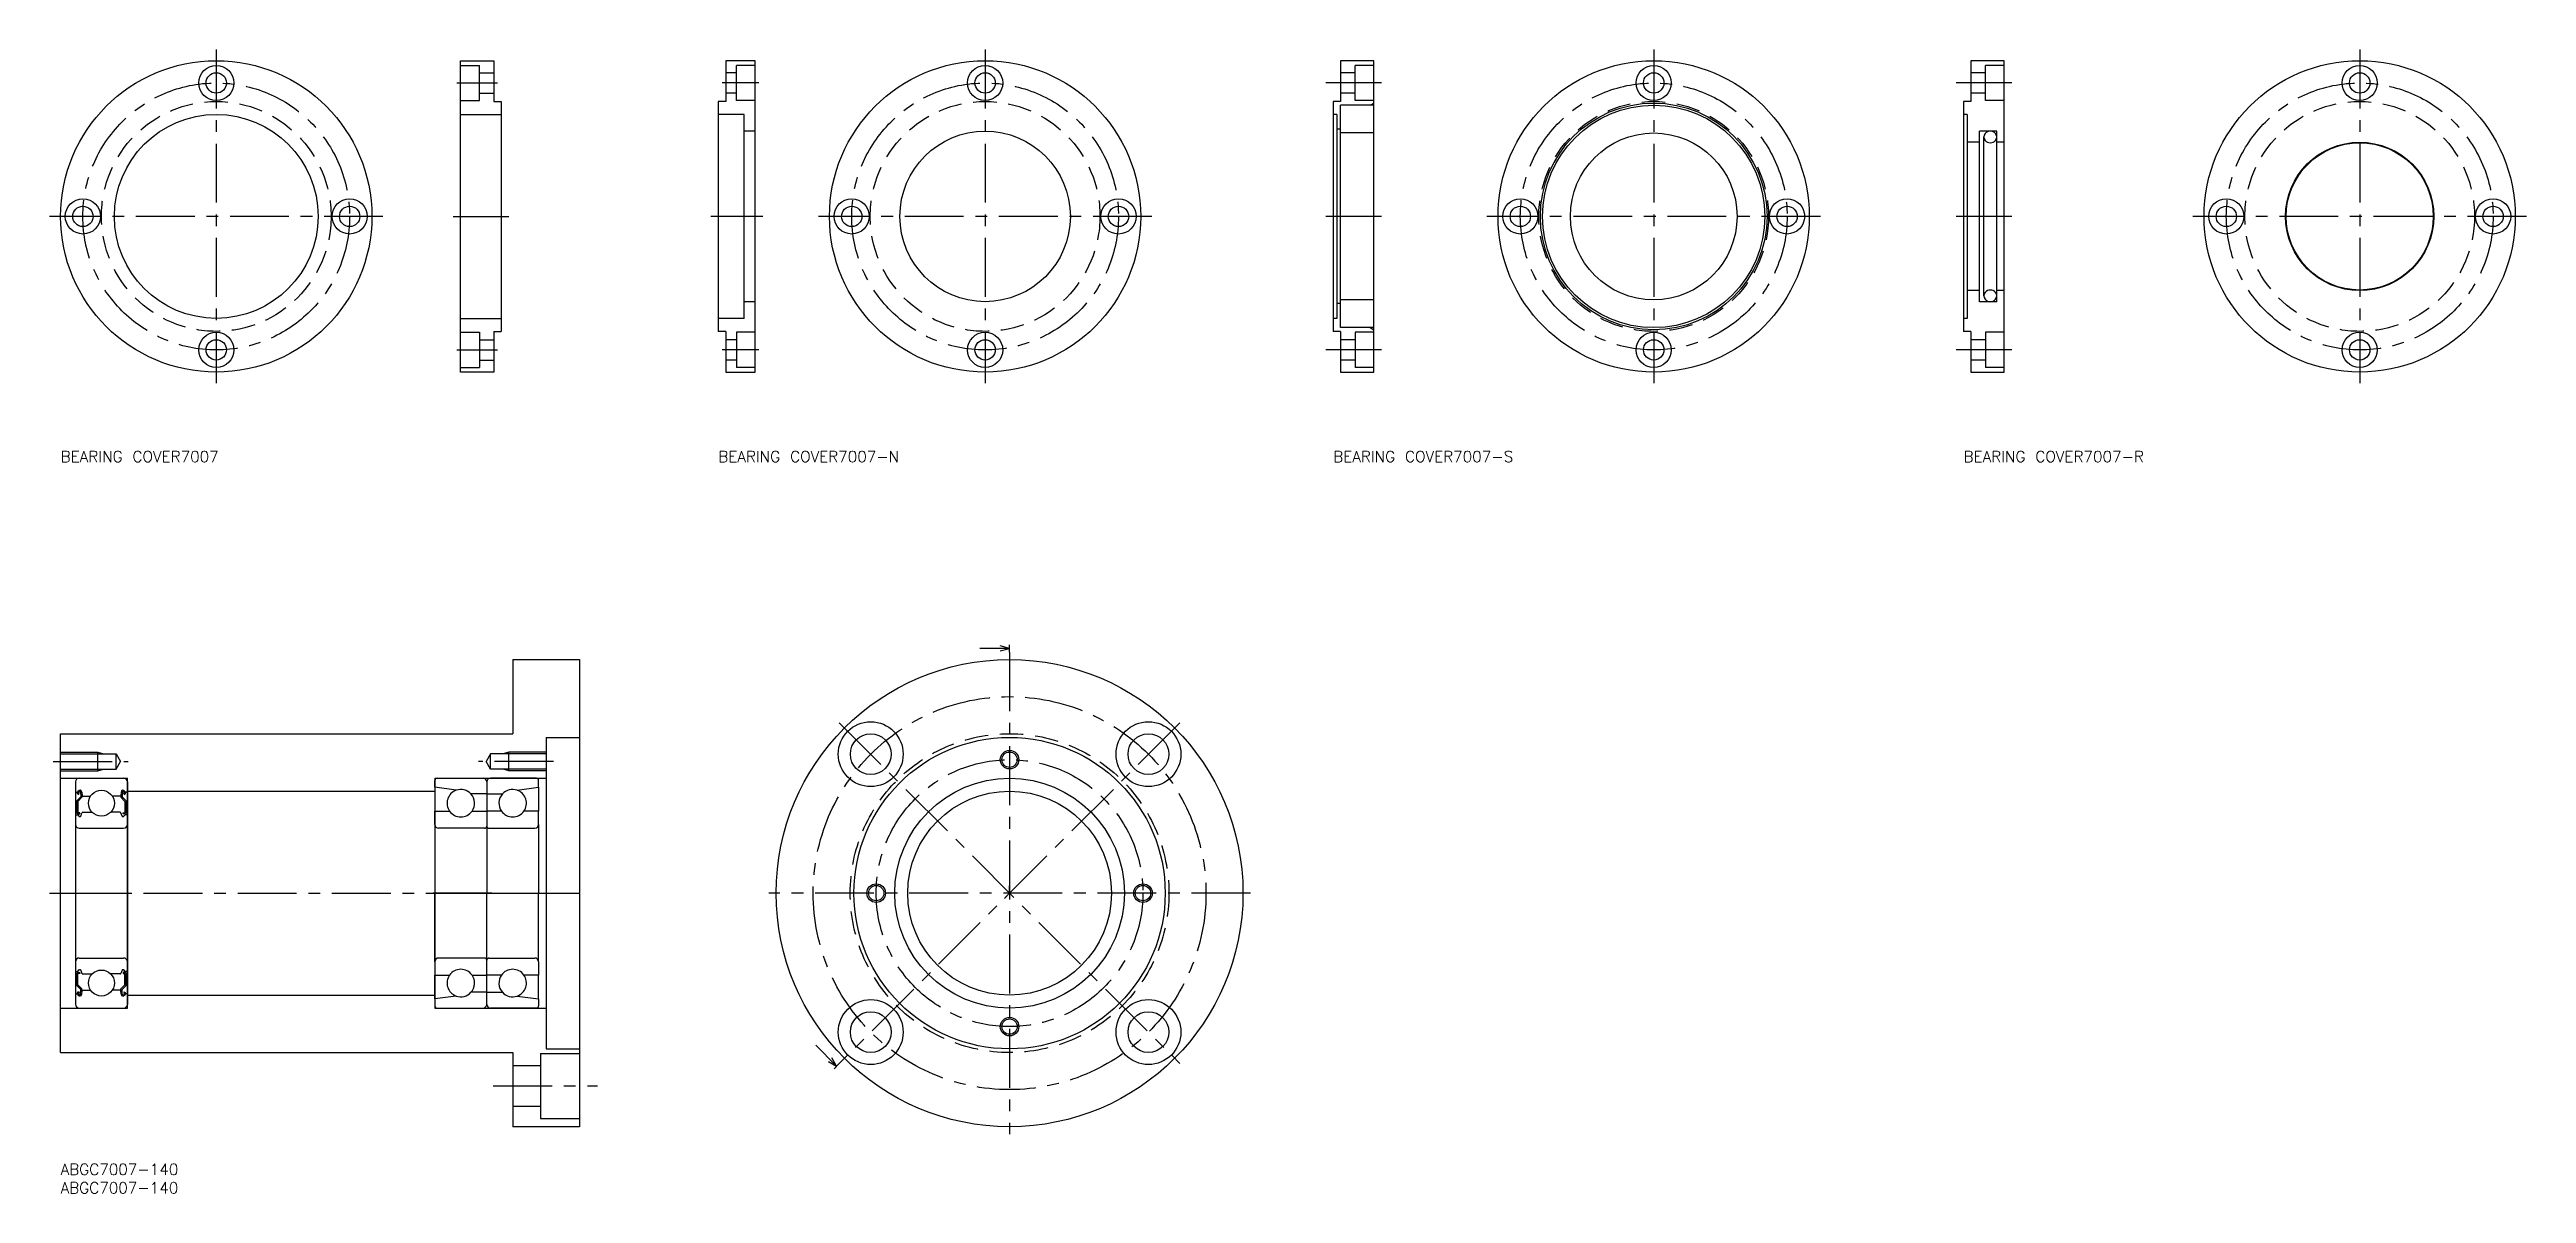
# Model space of a CAD drawing. Extents: x -3 to 666, y -8 to 301.
import ezdxf

# ---------------------------------------------------------------- set-up
doc = ezdxf.new("R2010")
doc.units = 0
doc.header["$LTSCALE"] = 0.5
doc.linetypes.add('CENTER', pattern=[50.8, 31.75, -6.35, 6.35, -6.35])
doc.linetypes.add('DASHED', pattern=[19.05, 12.7, -6.35])
doc.layers.get('0').update_dxf_attribs({"linetype": 'CONTINUOUS'})
for name, color, linetype in [('MSM_CENTER', 1, 'CENTER'), ('MSM_CONTINUOUS', 7, 'CONTINUOUS'), ('MSM_DASHED', 4, 'DASHED'), ('MSM_NARROW', 5, 'CONTINUOUS'), ('MSM_PART_NUMBER', 7, 'CONTINUOUS')]:
    doc.layers.add(name, color=color, linetype=linetype)
doc.styles.get("Standard").update_dxf_attribs({"font": 'txt.shx', "height": 3, "bigfont": 'bigfont.shx'})

# ---------------------------------------------------------------- blocks, each defined once
blk = doc.blocks.new('*U13')
at = {"layer": 'MSM_PART_NUMBER'}
blk.add_text('ABGC7007-140', height=3, dxfattribs=at).set_placement((0, -3))
blk = doc.blocks.new('*U14')
at = {"layer": 'MSM_PART_NUMBER'}
blk.add_text('ABGC7007-140', height=3, dxfattribs=at).set_placement((0, -8))
blk = doc.blocks.new('*U15')
at = {"layer": 'MSM_PART_NUMBER'}
blk.add_text('BEARING COVER7007', height=3, dxfattribs=at).set_placement((0, 189.26))
blk = doc.blocks.new('*U16')
at = {"layer": 'MSM_PART_NUMBER'}
blk.add_text('BEARING COVER7007-N', height=3, dxfattribs=at).set_placement((177.49, 189.26))
blk = doc.blocks.new('*U17')
at = {"layer": 'MSM_PART_NUMBER'}
blk.add_text('BEARING COVER7007-S', height=3, dxfattribs=at).set_placement((343.46, 189.26))
blk = doc.blocks.new('*U18')
at = {"layer": 'MSM_PART_NUMBER'}
blk.add_text('BEARING COVER7007-R', height=3, dxfattribs=at).set_placement((513.58, 189.26))

msp = doc.modelspace()

# ---------------------------------------------------------------- linework, layer by layer
for p, q in [((4, 103), (4, 43)), ((4.5, 100.2), (4.73, 100.53)), ((4.75, 100.03), (4.98, 100.36)), ((5, 104), (17, 104)), ((17.25, 100.03), (17.02, 100.36)), ((17.5, 100.2), (17.27, 100.53)), ((18, 103), (18, 43)), ((4.2, 100.2), (4.5, 100.2)), ((4.2, 94.1), (4.6, 94.1)), ((5.44, 98.97), (4.34, 97.87)), ((4.34, 97.87), (4.34, 94.7)), ((4.82, 99.61), (4.57, 99.78)), ((4.6, 94.1), (4.92, 93.72)), ((5.74, 98.85), (4.64, 97.75)), ((4.64, 97.75), (4.64, 94.7)), ((5.16, 94.7), (4.64, 94.7)), ((4.64, 94.4), (5.16, 94.4)), ((4.99, 99.85), (4.75, 100.03)), ((4.82, 99.61), (4.99, 99.85)), ((5.07, 93.65), (5.25, 93.65)), ((5.16, 94.4), (5.16, 94.7)), ((5.4, 100.23), (5.44, 98.97)), ((5.43, 93.78), (5.76, 94.67)), ((5.69, 100.27), (5.77, 99.38)), ((5.74, 99.72), (5.74, 98.85)), ((5.95, 94.8), (8.5, 94.8)), ((5.97, 99.2), (8.09, 99.2)), ((16.05, 94.8), (13.5, 94.8)), ((16.03, 99.2), (13.91, 99.2)), ((16.31, 100.27), (16.23, 99.38)), ((16.57, 93.78), (16.24, 94.67)), ((16.26, 99.72), (16.26, 98.85)), ((16.26, 98.85), (17.36, 97.75)), ((16.6, 100.23), (16.56, 98.97)), ((16.56, 98.97), (17.66, 97.87)), ((16.93, 93.65), (16.75, 93.65)), ((16.84, 94.7), (17.36, 94.7)), ((16.84, 94.4), (16.84, 94.7)), ((17.36, 94.4), (16.84, 94.4)), ((17.01, 99.85), (17.25, 100.03)), ((17.18, 99.61), (17.01, 99.85)), ((17.4, 94.1), (17.08, 93.72)), ((17.18, 99.61), (17.43, 99.78)), ((17.36, 97.75), (17.36, 94.7)), ((17.8, 94.1), (17.4, 94.1)), ((17.8, 100.2), (17.5, 100.2)), ((17.66, 97.87), (17.66, 94.7)), ((5, 90.5), (17, 90.5)), ((5, 55.5), (17, 55.5)), ((4.2, 51.9), (4.6, 51.9)), ((4.34, 48.13), (4.34, 51.3)), ((5.44, 47.03), (4.34, 48.13)), ((4.6, 51.9), (4.92, 52.28)), ((4.64, 51.6), (5.16, 51.6)), ((5.16, 51.3), (4.64, 51.3)), ((4.64, 48.25), (4.64, 51.3)), ((5.74, 47.15), (4.64, 48.25)), ((5.07, 52.35), (5.25, 52.35)), ((5.16, 51.6), (5.16, 51.3)), ((5.4, 45.77), (5.44, 47.03)), ((5.43, 52.22), (5.76, 51.33)), ((5.74, 46.28), (5.74, 47.15)), ((5.95, 51.2), (8.5, 51.2)), ((5.97, 46.8), (8.09, 46.8)), ((16.05, 51.2), (13.5, 51.2)), ((16.03, 46.8), (13.91, 46.8)), ((16.57, 52.22), (16.24, 51.33)), ((16.26, 47.15), (17.36, 48.25)), ((16.26, 46.28), (16.26, 47.15)), ((16.56, 47.03), (17.66, 48.13)), ((16.6, 45.77), (16.56, 47.03)), ((16.93, 52.35), (16.75, 52.35)), ((17.36, 51.6), (16.84, 51.6)), ((16.84, 51.6), (16.84, 51.3)), ((16.84, 51.3), (17.36, 51.3)), ((17.4, 51.9), (17.08, 52.28)), ((17.36, 48.25), (17.36, 51.3)), ((17.8, 51.9), (17.4, 51.9)), ((17.66, 48.13), (17.66, 51.3)), ((4.2, 45.8), (4.5, 45.8)), ((4.5, 45.8), (4.73, 45.47)), ((4.82, 46.39), (4.57, 46.22)), ((4.99, 46.15), (4.75, 45.97)), ((4.75, 45.97), (4.98, 45.64)), ((4.82, 46.39), (4.99, 46.15)), ((5, 42), (17, 42)), ((5.69, 45.73), (5.77, 46.62)), ((8.05, 42), (8.05, 42)), ((10.5, 42), (10.5, 42)), ((16.31, 45.73), (16.23, 46.62)), ((17.18, 46.39), (17.01, 46.15)), ((17.01, 46.15), (17.25, 45.97)), ((17.25, 45.97), (17.02, 45.64)), ((17.18, 46.39), (17.43, 46.22)), ((17.5, 45.8), (17.27, 45.47)), ((17.8, 45.8), (17.5, 45.8))]:
    msp.add_line(p, q)
for centre, radius, start, end in [((5, 103), 1, 90, 180), ((4.2, 100.4), 0.2, 180, 270), ((5.17, 100.23), 0.53, 5.06514, 144.93555), ((5.17, 100.22), 0.23, 2.13108, 144.93555), ((16.83, 100.23), 0.53, 35.06445, 174.93486), ((16.83, 100.22), 0.23, 35.06445, 177.86892), ((17, 103), 1, 0, 90), ((17.8, 100.4), 0.2, 270, 0), ((4.2, 93.9), 0.2, 90, 180), ((4.64, 94.7), 0.3, 180, 270), ((4.75, 100.03), 0.3, 144.93555, 235.03769), ((5.07, 93.85), 0.2, 219.99908, 270), ((5.25, 93.85), 0.2, 270, 339.97033), ((5.95, 94.6), 0.2, 90, 159.97033), ((5.97, 99.4), 0.2, 185.06514, 270), ((16.03, 99.4), 0.2, 270, 354.93486), ((16.05, 94.6), 0.2, 20.02967, 90), ((16.75, 93.85), 0.2, 200.02967, 270), ((16.93, 93.85), 0.2, 270, 320.00092), ((17.36, 94.7), 0.3, 270, 0), ((17.25, 100.03), 0.3, 304.96231, 35.06445), ((17.8, 93.9), 0.2, 0, 90), ((5, 91.5), 1, 180, 270), ((17, 91.5), 1, 270, 0), ((5, 54.5), 1, 90, 180), ((17, 54.5), 1, 0, 90), ((4.2, 52.1), 0.2, 180, 270), ((4.64, 51.3), 0.3, 90, 180), ((5.07, 52.15), 0.2, 90, 140.00092), ((5.25, 52.15), 0.2, 20.02967, 90), ((5.95, 51.4), 0.2, 200.02967, 270), ((5.97, 46.6), 0.2, 90, 174.93486), ((16.03, 46.6), 0.2, 5.06514, 90), ((16.05, 51.4), 0.2, 270, 339.97033), ((16.75, 52.15), 0.2, 90, 159.97033), ((16.93, 52.15), 0.2, 39.99908, 90), ((17.36, 51.3), 0.3, 0, 90), ((17.8, 52.1), 0.2, 270, 0), ((4.2, 45.6), 0.2, 90, 180), ((5, 43), 1, 180, 270), ((4.75, 45.97), 0.3, 124.96231, 215.06445), ((5.17, 45.77), 0.53, 215.06445, 354.93486), ((5.17, 45.78), 0.23, 215.06445, 357.86892), ((16.83, 45.77), 0.53, 185.06514, 324.93555), ((16.83, 45.78), 0.23, 182.13108, 324.93555), ((17, 43), 1, 270, 0), ((17.25, 45.97), 0.3, 324.93555, 55.03769), ((17.8, 45.6), 0.2, 0, 90)]:
    msp.add_arc(centre, radius, start, end)
at = {"layer": 'MSM_CENTER'}
for p, q in [((42, 300.54), (42, 210.54)), ((249.51, 300.54), (249.51, 210.54)), ((429.96, 300.54), (429.96, 210.54)), ((620.51, 300.54), (620.51, 210.54)), ((106.96, 291.54), (117.89, 291.54)), ((188.45, 291.54), (178.53, 291.54)), ((356.46, 291.54), (341.46, 291.54)), ((526.58, 291.54), (511.58, 291.54)), ((87, 255.54), (-3, 255.54)), ((105.92, 255.54), (120.92, 255.54)), ((189.49, 255.54), (175.49, 255.54)), ((294.51, 255.54), (204.51, 255.54)), ((356.46, 255.54), (341.46, 255.54)), ((474.96, 255.54), (384.96, 255.54)), ((526.58, 255.54), (511.58, 255.54)), ((665.51, 255.54), (575.51, 255.54)), ((106.96, 219.54), (117.89, 219.54)), ((188.45, 219.54), (178.53, 219.54)), ((356.46, 219.54), (341.46, 219.54)), ((526.58, 219.54), (511.58, 219.54)), ((256.11, 138), (256.11, 8)), ((302.08, 118.96), (210.15, 27.04)), ((210.15, 118.96), (302.08, 27.04)), ((-2, 108.5), (18.19, 108.5)), ((133, 108.5), (112.81, 108.5)), ((-3, 73), (143, 73)), ((3, 73), (19, 73)), ((116.4, 73), (99.6, 73)), ((113.6, 73), (130.4, 73)), ((321.11, 73), (191.11, 73)), ((116.77, 21), (144.89, 21))]:
    msp.add_line(p, q, dxfattribs=at)
for centre, radius in [((42, 255.54), 36), ((249.51, 255.54), 36), ((429.96, 255.54), 36), ((620.51, 255.54), 36), ((256.11, 73), 53), ((256.11, 73), 36)]:
    msp.add_circle(centre, radius, dxfattribs=at)
at = {"layer": 'MSM_CONTINUOUS'}
for p, q in [((107.92, 297.54), (116.92, 297.54)), ((107.92, 213.54), (107.92, 297.54)), ((107.92, 296.29), (113.02, 296.29)), ((113.02, 286.79), (113.02, 296.29)), ((113.02, 294.29), (116.92, 294.29)), ((116.92, 297.54), (116.92, 286.54)), ((179.49, 297.54), (179.49, 286.54)), ((187.49, 297.54), (179.49, 297.54)), ((182.39, 294.29), (179.49, 294.29)), ((187.49, 296.29), (182.39, 296.29)), ((182.39, 286.79), (182.39, 296.29)), ((187.49, 213.54), (187.49, 297.54)), ((354.46, 297.54), (345.46, 297.54)), ((345.46, 297.54), (345.46, 286.54)), ((349.36, 294.29), (345.46, 294.29)), ((354.46, 296.29), (349.36, 296.29)), ((349.36, 286.79), (349.36, 296.29)), ((354.46, 213.54), (354.46, 297.54)), ((515.58, 297.54), (515.58, 286.54)), ((524.58, 297.54), (515.58, 297.54)), ((519.48, 294.29), (515.58, 294.29)), ((524.58, 296.29), (519.48, 296.29)), ((519.48, 286.79), (519.48, 296.29)), ((524.58, 213.54), (524.58, 297.54)), ((113.02, 288.79), (116.92, 288.79)), ((182.39, 288.79), (179.49, 288.79)), ((349.36, 288.79), (345.46, 288.79)), ((519.48, 288.79), (515.58, 288.79)), ((107.92, 286.79), (113.02, 286.79)), ((107.92, 283.04), (118.92, 283.04)), ((116.92, 286.54), (118.92, 286.54)), ((118.92, 286.54), (118.92, 224.54)), ((179.49, 286.54), (177.49, 286.54)), ((177.49, 286.54), (177.49, 224.54)), ((184.49, 283.04), (177.49, 283.04)), ((187.49, 286.79), (182.39, 286.79)), ((184.49, 228.04), (184.49, 283.04)), ((345.46, 286.54), (343.46, 286.54)), ((343.46, 286.54), (343.46, 224.54)), ((344.46, 283.04), (343.46, 283.04)), ((344.46, 283.04), (344.46, 228.04)), ((354.46, 285.54), (345.46, 285.54)), ((345.46, 225.54), (345.46, 285.54)), ((354.46, 286.79), (349.36, 286.79)), ((353.46, 285.54), (354.46, 286.12)), ((515.58, 286.54), (513.58, 286.54)), ((513.58, 286.54), (513.58, 224.54)), ((514.58, 283.04), (513.58, 283.04)), ((514.58, 283.04), (514.58, 228.04)), ((524.58, 286.79), (519.48, 286.79)), ((187.49, 278.54), (184.49, 278.54)), ((345.46, 279.04), (344.46, 279.04)), ((354.46, 278.04), (345.46, 278.04)), ((517.88, 275.54), (514.58, 275.54)), ((517.88, 232.54), (517.88, 278.54)), ((522.58, 278.54), (517.88, 278.54)), ((519.08, 234.12), (519.08, 276.97)), ((522.58, 232.54), (522.58, 278.54)), ((524.58, 275.54), (522.58, 275.54)), ((517.88, 235.54), (514.58, 235.54)), ((524.58, 235.54), (522.58, 235.54)), ((107.92, 228.04), (118.92, 228.04)), ((184.49, 228.04), (177.49, 228.04)), ((187.49, 232.54), (184.49, 232.54)), ((344.46, 228.04), (343.46, 228.04)), ((345.46, 232.04), (344.46, 232.04)), ((354.46, 233.04), (345.46, 233.04)), ((514.58, 228.04), (513.58, 228.04)), ((522.58, 232.54), (517.88, 232.54)), ((107.92, 224.29), (113.02, 224.29)), ((113.02, 224.29), (113.02, 214.79)), ((113.02, 222.29), (116.92, 222.29)), ((116.92, 224.54), (116.92, 213.54)), ((116.92, 224.54), (118.92, 224.54)), ((179.49, 224.54), (177.49, 224.54)), ((179.49, 224.54), (179.49, 213.54)), ((182.39, 222.29), (179.49, 222.29)), ((182.39, 224.29), (182.39, 214.79)), ((187.49, 224.29), (182.39, 224.29)), ((345.46, 224.54), (343.46, 224.54)), ((354.46, 225.54), (345.46, 225.54)), ((345.46, 224.54), (345.46, 213.54)), ((349.36, 222.29), (345.46, 222.29)), ((354.46, 224.29), (349.36, 224.29)), ((349.36, 224.29), (349.36, 214.79)), ((353.46, 225.54), (354.46, 224.97)), ((515.58, 224.54), (513.58, 224.54)), ((515.58, 224.54), (515.58, 213.54)), ((519.48, 222.29), (515.58, 222.29)), ((524.58, 224.29), (519.48, 224.29)), ((519.48, 224.29), (519.48, 214.79)), ((107.92, 214.79), (113.02, 214.79)), ((113.02, 216.79), (116.92, 216.79)), ((182.39, 216.79), (179.49, 216.79)), ((187.49, 214.79), (182.39, 214.79)), ((349.36, 216.79), (345.46, 216.79)), ((354.46, 214.79), (349.36, 214.79)), ((519.48, 216.79), (515.58, 216.79)), ((524.58, 214.79), (519.48, 214.79)), ((116.92, 213.54), (107.92, 213.54)), ((179.49, 213.54), (187.49, 213.54)), ((345.46, 213.54), (354.46, 213.54)), ((515.58, 213.54), (524.58, 213.54)), ((122, 136), (140, 136)), ((122, 136), (122, 116)), ((140, 136), (140, 10)), ((256.11, 139), (253.61, 139.67)), ((253.61, 138.33), (256.11, 139)), ((256.11, 138), (256.11, 140)), ((0, 116), (122, 116)), ((0, 30), (0, 116)), ((131, 115), (140, 115)), ((131, 115), (131, 31)), ((0, 110.57), (15, 110.57)), ((10, 106), (10, 111)), ((15, 106.43), (15, 110.57)), ((15, 110.57), (16.19, 108.5)), ((15, 106.43), (16.19, 108.5)), ((116, 110.57), (114.81, 108.5)), ((116, 106.43), (114.81, 108.5)), ((131, 110.57), (116, 110.57)), ((116, 106.43), (116, 110.57)), ((121, 106), (121, 111)), ((0, 106.43), (15, 106.43)), ((0, 104), (18, 104)), ((18, 42), (18, 104)), ((18, 100.5), (101, 100.5)), ((101, 104), (131, 104)), ((101, 104), (101, 42)), ((101, 101.55), (101, 103.4)), ((106.79, 100.76), (101, 101.55)), ((101, 101.55), (101, 95.1)), ((101.6, 104), (114, 104)), ((115, 103), (115, 99.75)), ((115, 103), (115, 99.75)), ((131, 106.43), (116, 106.43)), ((128.4, 104), (116, 104)), ((123.21, 100.76), (129, 101.55)), ((129, 101.55), (129, 103.4)), ((129, 101.55), (129, 95.1)), ((101, 91.5), (101, 95.1)), ((101, 95.1), (104.97, 95.1)), ((115, 99.75), (110.74, 99.75)), ((111.03, 95.1), (115, 95.1)), ((115, 99.75), (115, 95.1)), ((115, 99.75), (115, 95.1)), ((115, 99.75), (119.26, 99.75)), ((115, 95.1), (115, 91.1)), ((118.97, 95.1), (115, 95.1)), ((115, 95.1), (115, 91.1)), ((129, 95.1), (125.03, 95.1)), ((129, 91.5), (129, 95.1)), ((101, 91.5), (101, 73)), ((114.4, 90.5), (102, 90.5)), ((115, 91.1), (115, 73)), ((115, 91.1), (115, 73)), ((115.6, 90.5), (128, 90.5)), ((129, 91.5), (129, 73)), ((256.11, 73), (256.11, 75)), ((101, 54.5), (101, 73)), ((115, 54.9), (115, 73)), ((115, 54.9), (115, 73)), ((129, 54.5), (129, 73)), ((254.7, 71.59), (256.11, 73)), ((101, 54.5), (101, 50.9)), ((114.4, 55.5), (102, 55.5)), ((115, 50.9), (115, 54.9)), ((115, 50.9), (115, 54.9)), ((115.6, 55.5), (128, 55.5)), ((129, 54.5), (129, 50.9)), ((101, 50.9), (104.97, 50.9)), ((101, 44.45), (101, 50.9)), ((111.03, 50.9), (115, 50.9)), ((115, 46.25), (115, 50.9)), ((115, 46.25), (115, 50.9)), ((118.97, 50.9), (115, 50.9)), ((129, 50.9), (125.03, 50.9)), ((129, 44.45), (129, 50.9)), ((0, 42), (18, 42)), ((18, 45.5), (101, 45.5)), ((106.79, 45.24), (101, 44.45)), ((101, 44.45), (101, 42.6)), ((101, 42), (131, 42)), ((101.6, 42), (114, 42)), ((115, 46.25), (110.74, 46.25)), ((115, 43), (115, 46.25)), ((115, 46.25), (119.26, 46.25)), ((115, 43), (115, 46.25)), ((128.4, 42), (116, 42)), ((123.21, 45.24), (129, 44.45)), ((129, 44.45), (129, 42.6)), ((0, 30), (122, 30)), ((122, 30), (122, 10)), ((129.5, 29.75), (140, 29.75)), ((129.5, 29.75), (129.5, 12.25)), ((131, 31), (140, 31)), ((209.44, 26.33), (203.79, 31.99)), ((207.2, 27.63), (209.44, 26.33)), ((209.44, 26.33), (208.15, 28.57)), ((208.74, 25.62), (210.15, 27.04)), ((122, 26.5), (129.5, 26.5)), ((122, 15.5), (129.5, 15.5)), ((140, 10), (122, 10)), ((129.5, 12.25), (140, 12.25))]:
    msp.add_line(p, q, dxfattribs=at)
msp.add_lwpolyline([(256.11, 139), (253.61, 139), (248.11, 139)], dxfattribs=at)
for centre, radius in [((42, 255.54), 42), ((42, 291.54), 4.75), ((42, 291.54), 2.75), ((249.51, 255.54), 42), ((249.51, 291.54), 4.75), ((249.51, 291.54), 2.75), ((429.96, 255.54), 42), ((429.96, 291.54), 4.75), ((429.96, 291.54), 2.75), ((620.51, 255.54), 42), ((620.51, 291.54), 4.75), ((620.51, 291.54), 2.75), ((42, 255.54), 27.5), ((429.96, 255.54), 30.58), ((429.96, 255.54), 30), ((249.51, 255.54), 23), ((429.96, 255.54), 22.5), ((620.51, 255.54), 20), ((620.51, 255.54), 19.85), ((6, 255.54), 4.75), ((6, 255.54), 2.75), ((78, 255.54), 4.75), ((78, 255.54), 2.75), ((213.51, 255.54), 4.75), ((213.51, 255.54), 2.75), ((285.51, 255.54), 4.75), ((285.51, 255.54), 2.75), ((393.96, 255.54), 4.75), ((393.96, 255.54), 2.75), ((465.96, 255.54), 4.75), ((465.96, 255.54), 2.75), ((584.51, 255.54), 4.75), ((584.51, 255.54), 2.75), ((656.51, 255.54), 4.75), ((656.51, 255.54), 2.75), ((42, 219.54), 4.75), ((42, 219.54), 2.75), ((249.51, 219.54), 4.75), ((249.51, 219.54), 2.75), ((429.96, 219.54), 4.75), ((429.96, 219.54), 2.75), ((620.51, 219.54), 4.75), ((620.51, 219.54), 2.75), ((256.11, 73), 63), ((218.64, 110.48), 8.75), ((218.64, 110.48), 5.5), ((256.11, 73), 42), ((293.59, 110.48), 8.75), ((293.59, 110.48), 5.5), ((256.11, 109), 2.07), ((11, 97.25), 3.5), ((256.11, 73), 31), ((256.11, 73), 27.5), ((220.11, 73), 2.07), ((292.11, 73), 2.07), ((11, 48.75), 3.5), ((218.64, 35.52), 8.75), ((218.64, 35.52), 5.5), ((293.59, 35.52), 8.75), ((293.59, 35.52), 5.5), ((256.11, 37), 2.07)]:
    msp.add_circle(centre, radius, dxfattribs=at)
for centre, radius, start, end in [((520.53, 276.97), 1.45, 139.52901, 220.47099), ((520.83, 276.67), 1.87, 41.39346, 138.60654), ((520.83, 277.26), 1.87, 221.39346, 318.60654), ((521.13, 276.97), 1.45, 319.52901, 40.47099), ((520.53, 234.12), 1.45, 139.52901, 220.47099), ((520.83, 233.82), 1.87, 41.39346, 138.60654), ((521.13, 234.12), 1.45, 319.52901, 40.47099), ((520.83, 234.41), 1.87, 221.39346, 318.60654), ((101.6, 103.4), 0.6, 90, 180), ((108, 97.25), 3.71, 109.01127, 215.38899), ((108, 97.25), 3.71, 42.33008, 109.01127), ((114, 103), 1, 0, 90), ((116, 103), 1, 90, 180), ((122, 97.25), 3.71, 70.98873, 137.66992), ((122, 97.25), 3.71, 324.61101, 70.98873), ((128.4, 103.4), 0.6, 0, 90), ((108, 97.25), 3.71, 215.38899, 324.61101), ((108, 97.25), 3.71, 324.61101, 42.33008), ((122, 97.25), 3.71, 137.66992, 215.38899), ((122, 97.25), 3.71, 215.38899, 324.61101), ((102, 91.5), 1, 180, 270), ((114.4, 91.1), 0.6, 270, 0), ((115.6, 91.1), 0.6, 180, 270), ((128, 91.5), 1, 270, 0), ((102, 54.5), 1, 90, 180), ((114.4, 54.9), 0.6, 0, 90), ((115.6, 54.9), 0.6, 90, 180), ((128, 54.5), 1, 0, 90), ((108, 48.75), 3.71, 144.61101, 250.98873), ((108, 48.75), 3.71, 35.38899, 144.61101), ((108, 48.75), 3.71, 317.66992, 35.38899), ((122, 48.75), 3.71, 144.61101, 222.33008), ((122, 48.75), 3.71, 35.38899, 144.61101), ((122, 48.75), 3.71, 289.01127, 35.38899), ((101.6, 42.6), 0.6, 180, 270), ((108, 48.75), 3.71, 250.98873, 317.66992), ((114, 43), 1, 270, 0), ((116, 43), 1, 180, 270), ((122, 48.75), 3.71, 222.33008, 289.01127), ((128.4, 42.6), 0.6, 270, 0)]:
    msp.add_arc(centre, radius, start, end, dxfattribs=at)
at = {"layer": 'MSM_DASHED'}
for centre, radius in [((42, 255.54), 31), ((249.51, 255.54), 31), ((429.96, 255.54), 31), ((620.51, 255.54), 31), ((256.11, 73), 43)]:
    msp.add_circle(centre, radius, dxfattribs=at)
at = {"layer": 'MSM_NARROW'}
for p, q in [((0, 111), (10, 111)), ((10, 111), (11.6, 110.57)), ((121, 111), (119.4, 110.57)), ((131, 111), (121, 111)), ((0, 106), (10, 106)), ((10, 106), (11.6, 106.43)), ((121, 106), (119.4, 106.43)), ((131, 106), (121, 106))]:
    msp.add_line(p, q, dxfattribs=at)
for centre in [(256.11, 109), (220.11, 73), (292.11, 73), (256.11, 37)]:
    msp.add_circle(centre, 2.5, dxfattribs=at)

# ---------------------------------------------------------------- block references
at = {"layer": 'MSM_CONTINUOUS'}
for name in ['*U15', '*U16', '*U17', '*U18', '*U13', '*U14']:
    msp.add_blockref(name, (0, 0), dxfattribs=at)

doc.saveas('drawing.dxf')
